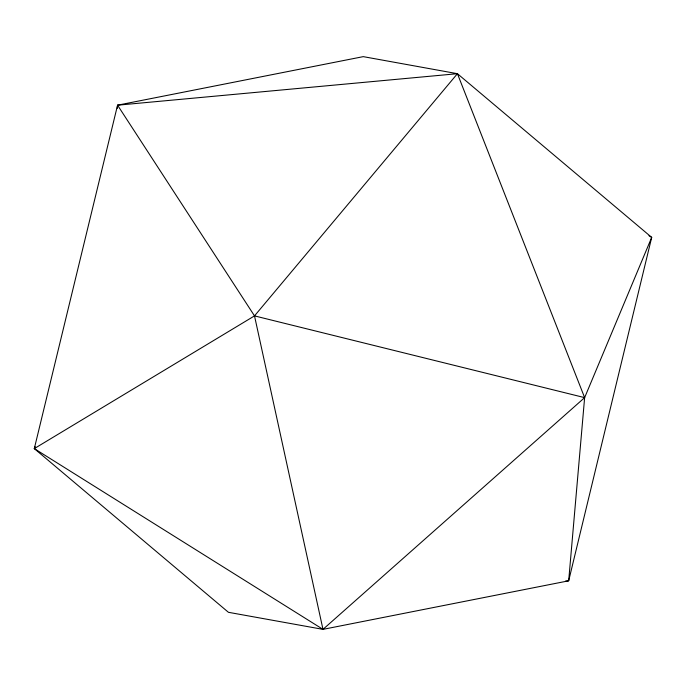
<?xml version="1.0" encoding="UTF-8"?>
<svg xmlns="http://www.w3.org/2000/svg" width="686" height="686" viewBox="0 0 686 686"><rect width="100%" height="100%" fill="white"/><g stroke="black" fill="none" stroke-linecap="round" stroke-linejoin="round"><path stroke-width="1.03" d="M117.28 108.379L117.563 105.19L363.263 56.638L457.425 73.694L651.7 237.399L568.677 580.81L322.986 629.362L228.438 612.306L34.3 448.61L117.563 105.19L457.425 73.694L584.635 397.631L568.677 580.81L565.478 581.111M648.982 235.692L651.7 237.399L584.635 397.631L322.986 629.362L34.3 448.61L35.123 446.637M34.3 448.61L254.506 315.886L457.425 73.694M117.563 105.19L254.506 315.886L584.635 397.631M254.506 315.886L322.986 629.362"/></g></svg>
